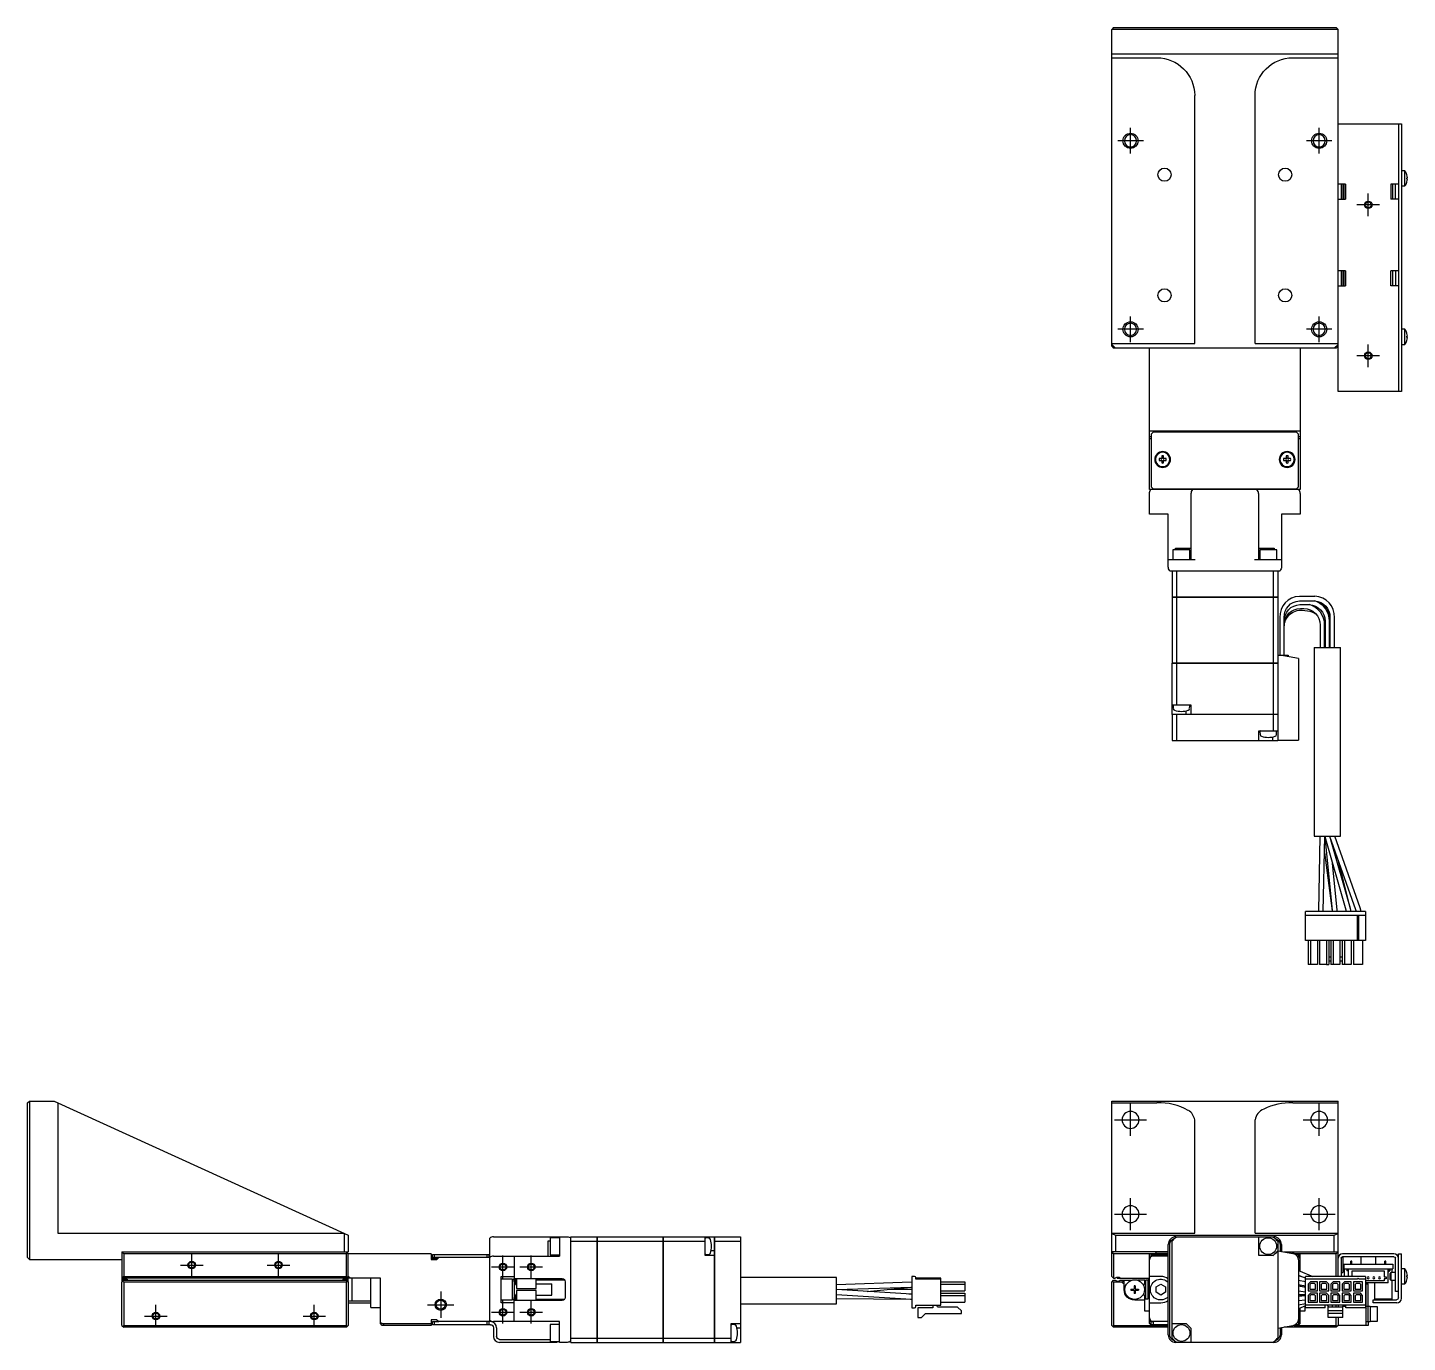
# Model space of a CAD drawing. Extents: x 0 to 767, y -8 to 638.
# Drawn here: x 0 to 365.7, y 289.6 to 638.3 of the extents above; entities that cross this region are included whole.
import ezdxf

# ---------------------------------------------------------------- set-up
doc = ezdxf.new("R2010")
doc.units = 0
doc.header["$LTSCALE"] = 0.5
doc.linetypes.add('CENTER', pattern=[50.8, 31.75, -6.35, 6.35, -6.35])
for name, color, linetype in [('MSM_CENTER', 1, 'CENTER'), ('MSM_CONTINUOUS', 7, 'CONTINUOUS'), ('MSM_NARROW', 5, 'CONTINUOUS')]:
    doc.layers.add(name, color=color, linetype=linetype)

msp = doc.modelspace()

# ---------------------------------------------------------------- linework, layer by layer
at = {"layer": 'MSM_CENTER'}
for p, q in [((292.35, 604.86), (292.35, 611.66)), ((342.35, 604.86), (342.35, 611.66)), ((295.75, 608.26), (288.95, 608.26)), ((345.75, 608.26), (338.95, 608.26)), ((355.35, 588.26), (355.35, 594.26)), ((358.35, 591.26), (352.35, 591.26)), ((292.35, 554.86), (292.35, 561.66)), ((342.35, 554.86), (342.35, 561.66)), ((295.75, 558.26), (288.95, 558.26)), ((345.75, 558.26), (338.95, 558.26)), ((355.35, 548.26), (355.35, 554.26)), ((358.35, 551.26), (352.35, 551.26)), ((292.35, 344.4), (292.35, 352.9)), ((342.35, 344.4), (342.35, 352.9)), ((288.1, 348.65), (296.6, 348.65)), ((338.1, 348.65), (346.6, 348.65)), ((292.35, 319.4), (292.35, 327.9)), ((342.35, 319.4), (342.35, 327.9)), ((288.1, 323.65), (296.6, 323.65)), ((338.1, 323.65), (346.6, 323.65)), ((43.5, 307.15), (43.5, 313.15)), ((66.5, 307.15), (66.5, 313.15)), ((126, 306.65), (126, 312.65)), ((133.5, 306.65), (133.5, 312.65)), ((40.5, 310.15), (46.5, 310.15)), ((63.5, 310.15), (69.5, 310.15)), ((123, 309.65), (129, 309.65)), ((130.5, 309.65), (136.5, 309.65)), ((109.5, 303.15), (109.5, 296.15)), ((126, 294.65), (126, 300.65)), ((133.5, 294.65), (133.5, 300.65)), ((31, 296.65), (37, 296.65)), ((34, 293.65), (34, 299.65)), ((73, 296.65), (79, 296.65)), ((76, 293.65), (76, 299.65)), ((106, 299.65), (113, 299.65)), ((123, 297.65), (129, 297.65)), ((130.5, 297.65), (136.5, 297.65))]:
    msp.add_line(p, q, dxfattribs=at)
at = {"layer": 'MSM_CONTINUOUS'}
for p, q in [((287.85, 638.26), (287.35, 637.76)), ((347.35, 637.76), (287.35, 637.76)), ((287.35, 553.76), (287.35, 637.76)), ((287.85, 638.26), (346.85, 638.26)), ((347.35, 637.76), (346.85, 638.26)), ((347.35, 541.76), (347.35, 637.76)), ((287.35, 631.26), (347.35, 631.26)), ((287.35, 630.26), (299.35, 630.26)), ((335.35, 630.26), (347.35, 630.26)), ((309.35, 554.46), (309.35, 620.26)), ((325.35, 554.46), (325.35, 620.26)), ((347.35, 612.76), (364.15, 612.76)), ((363.35, 612.76), (363.35, 541.76)), ((364.15, 612.76), (364.15, 541.76)), ((365.05, 600.26), (364.15, 600.26)), ((365.05, 596.26), (365.05, 600.26)), ((349.35, 596.76), (347.35, 596.76)), ((348.15, 596.76), (348.15, 595.81)), ((348.65, 596.76), (348.65, 592.76)), ((348.85, 596.76), (348.85, 592.76)), ((349.35, 596.76), (349.35, 592.76)), ((361.35, 596.76), (361.35, 592.76)), ((363.35, 596.76), (361.35, 596.76)), ((361.85, 592.76), (361.85, 596.76)), ((362.55, 592.76), (362.55, 596.76)), ((364.15, 596.26), (365.05, 596.26)), ((365.61, 599.19), (365.61, 599.21)), ((365.61, 598.46), (365.74, 598.46)), ((365.61, 598.06), (365.61, 598.46)), ((365.74, 598.06), (365.61, 598.06)), ((365.61, 597.31), (365.61, 597.33)), ((347.35, 592.76), (349.35, 592.76)), ((348.15, 595.81), (348.15, 593.71)), ((348.15, 593.71), (348.15, 592.76)), ((363.35, 592.76), (361.35, 592.76)), ((349.35, 573.76), (347.35, 573.76)), ((348.15, 573.76), (348.15, 572.81)), ((348.15, 572.81), (348.15, 570.71)), ((348.15, 570.71), (348.15, 569.76)), ((348.65, 573.76), (348.65, 569.76)), ((348.85, 573.76), (348.85, 569.76)), ((349.35, 573.76), (349.35, 569.76)), ((363.35, 573.76), (361.35, 573.76)), ((361.35, 569.76), (361.35, 573.76)), ((361.85, 569.76), (361.85, 573.76)), ((362.55, 573.76), (362.55, 569.76)), ((347.35, 569.76), (349.35, 569.76)), ((363.35, 569.76), (361.35, 569.76)), ((365.05, 558.26), (364.15, 558.26)), ((365.05, 554.26), (365.05, 558.26)), ((365.61, 557.19), (365.61, 557.21)), ((365.61, 556.46), (365.74, 556.46)), ((365.61, 556.06), (365.61, 556.46)), ((365.74, 556.06), (365.61, 556.06)), ((287.35, 554.46), (309.35, 554.46)), ((287.35, 554.26), (288.35, 553.26)), ((287.35, 553.76), (287.85, 553.26)), ((287.6, 553.51), (287.85, 553.76)), ((346.85, 553.26), (287.85, 553.26)), ((297.35, 515.76), (297.35, 553.26)), ((325.35, 554.46), (347.35, 554.46)), ((337.35, 553.26), (337.35, 515.76)), ((346.35, 553.26), (347.35, 554.26)), ((346.85, 553.76), (347.1, 553.51)), ((346.85, 553.26), (347.35, 553.76)), ((364.15, 554.26), (365.05, 554.26)), ((365.61, 555.31), (365.61, 555.33)), ((364.15, 541.76), (347.35, 541.76)), ((337.35, 531.26), (297.35, 531.26)), ((298.35, 530.96), (297.85, 530.46)), ((297.85, 530.46), (297.85, 516.46)), ((336.35, 530.96), (298.35, 530.96)), ((302.85, 530.96), (302.85, 531.26)), ((303.6, 531.26), (303.6, 530.96)), ((309.1, 530.96), (309.1, 531.26)), ((312.55, 531.26), (312.35, 531.06)), ((322.35, 531.06), (312.35, 531.06)), ((312.35, 531.06), (312.35, 530.96)), ((322.35, 531.06), (322.15, 531.26)), ((322.35, 530.96), (322.35, 531.06)), ((325.6, 531.26), (325.6, 530.96)), ((331.1, 530.96), (331.1, 531.26)), ((331.85, 531.26), (331.85, 530.96)), ((336.85, 530.46), (336.35, 530.96)), ((336.85, 516.46), (336.85, 530.46)), ((297.85, 529.76), (297.35, 529.76)), ((297.85, 529.26), (297.35, 529.26)), ((337.35, 529.76), (336.85, 529.76)), ((337.35, 529.26), (336.85, 529.26)), ((300.61, 524), (299.93, 524)), ((299.93, 523.52), (300.61, 523.52)), ((300.61, 524.68), (300.61, 524)), ((300.61, 523.52), (300.61, 522.84)), ((301.09, 524), (301.09, 524.68)), ((301.77, 524), (301.09, 524)), ((301.09, 522.84), (301.09, 523.52)), ((301.09, 523.52), (301.77, 523.52)), ((333.61, 524), (332.93, 524)), ((332.93, 523.52), (333.61, 523.52)), ((333.61, 524.68), (333.61, 524)), ((333.61, 523.52), (333.61, 522.84)), ((334.09, 524), (334.09, 524.68)), ((334.77, 524), (334.09, 524)), ((334.09, 522.84), (334.09, 523.52)), ((334.09, 523.52), (334.77, 523.52)), ((337.35, 515.76), (297.35, 515.76)), ((297.85, 516.46), (298.35, 515.96)), ((298.35, 515.96), (336.35, 515.96)), ((302.85, 515.96), (302.85, 515.76)), ((307.35, 515.96), (307.35, 515.76)), ((308.35, 515.96), (308.35, 515.76)), ((309.85, 515.96), (309.85, 515.76)), ((324.85, 515.76), (324.85, 515.96)), ((326.35, 515.96), (326.35, 515.76)), ((327.35, 515.76), (327.35, 515.96)), ((331.85, 515.76), (331.85, 515.96)), ((336.35, 515.96), (336.85, 516.46)), ((297.35, 509.26), (297.35, 514.76)), ((308.45, 497.26), (308.45, 514.76)), ((326.25, 514.76), (326.25, 497.26)), ((337.35, 514.76), (337.35, 509.26)), ((302.35, 509.26), (297.35, 509.26)), ((302.35, 495.26), (302.35, 509.26)), ((332.35, 509.26), (332.35, 495.26)), ((337.35, 509.26), (332.35, 509.26)), ((308.1, 499.76), (303.6, 499.76)), ((303.6, 499.76), (303.6, 497.26)), ((304.27, 499.76), (304.27, 500.26)), ((304.27, 500.26), (308.45, 500.26)), ((308.1, 497.26), (308.1, 499.76)), ((326.25, 500.26), (330.43, 500.26)), ((331.1, 499.76), (326.6, 499.76)), ((326.6, 499.76), (326.6, 497.26)), ((330.43, 500.26), (330.43, 499.76)), ((331.1, 497.26), (331.1, 499.76)), ((302.35, 497.26), (309.45, 497.26)), ((302.73, 494.26), (331.97, 494.26)), ((303.35, 494.26), (303.35, 487.27)), ((304.51, 494.26), (304.51, 487.27)), ((325.25, 497.26), (332.35, 497.26)), ((330.2, 494.26), (330.2, 487.27)), ((331.35, 494.26), (331.35, 487.27)), ((303.35, 487.27), (331.35, 487.27)), ((303.35, 487.26), (303.35, 469.77)), ((331.35, 487.26), (303.35, 487.26)), ((303.36, 487.26), (303.36, 487.27)), ((304.51, 487.26), (304.51, 469.77)), ((304.52, 487.26), (304.52, 487.27)), ((330.19, 487.26), (330.19, 487.27)), ((330.2, 487.26), (330.2, 469.77)), ((331.34, 487.26), (331.34, 487.27)), ((331.35, 487.26), (331.35, 449.26)), ((341.2, 487.46), (337.1, 487.46)), ((337.1, 486.26), (341.2, 486.26)), ((337.26, 485.26), (339.74, 485.26)), ((337.41, 484.26), (338.29, 484.26)), ((337.87, 483.79), (339.25, 483.66)), ((341.2, 486.25), (341.16, 486.26)), ((331.9, 481.86), (331.9, 471.86)), ((333.1, 471.86), (333.1, 481.86)), ((333.1, 479.38), (333.11, 479.62)), ((342.6, 479.86), (342.6, 473.86)), ((343.75, 481.57), (343.74, 481.6)), ((343.74, 481.6), (343.75, 481.57)), ((343.8, 480.86), (343.75, 481.57)), ((343.75, 481.57), (343.9, 480.36)), ((343.8, 473.86), (343.8, 480.86)), ((343.9, 480.86), (343.9, 473.86)), ((345.1, 473.86), (345.1, 480.86)), ((345.2, 481.86), (345.2, 473.86)), ((346.4, 473.86), (346.4, 481.86)), ((331.35, 471.86), (334.15, 471.86)), ((336.85, 471), (331.95, 471.86)), ((334.15, 471.86), (334.15, 471.47)), ((341, 473.86), (348, 473.86)), ((341, 473.86), (341, 423.86)), ((348, 423.86), (348, 473.86)), ((303.35, 469.77), (331.35, 469.77)), ((331.35, 469.76), (303.35, 469.76)), ((303.35, 456.16), (303.35, 469.76)), ((303.36, 469.76), (303.36, 469.77)), ((304.51, 469.76), (304.51, 458.66)), ((304.52, 469.76), (304.52, 469.77)), ((330.19, 469.76), (330.19, 469.77)), ((330.2, 469.76), (330.2, 456.16)), ((331.34, 469.76), (331.34, 469.77)), ((336.85, 471), (336.85, 449.36)), ((303.35, 458.66), (308.35, 458.66)), ((303.62, 458.44), (303.69, 457.68)), ((308.01, 457.68), (308.08, 458.44)), ((308.35, 458.66), (308.35, 456.16)), ((331.35, 456.16), (303.35, 456.16)), ((303.35, 456.15), (303.35, 449.26)), ((331.35, 456.15), (303.35, 456.15)), ((303.36, 456.16), (303.36, 456.15)), ((304.51, 456.15), (304.51, 449.26)), ((304.52, 456.16), (304.52, 456.15)), ((307.1, 456.16), (307.1, 457.09)), ((330.19, 456.16), (330.19, 456.15)), ((330.2, 456.15), (330.2, 451.76)), ((331.34, 456.16), (331.34, 456.15)), ((326.35, 451.76), (331.35, 451.76)), ((326.35, 449.26), (326.35, 451.76)), ((326.62, 451.55), (326.69, 450.79)), ((330.1, 449.26), (330.1, 450.2)), ((331.01, 450.79), (331.08, 451.55)), ((303.35, 449.26), (331.35, 449.26)), ((331.35, 449.36), (336.85, 449.36)), ((341, 423.86), (348, 423.86)), ((342.55, 423.86), (342.15, 403.97)), ((343.45, 403.94), (343.85, 423.86)), ((343.85, 423.78), (349.38, 404.36)), ((343.86, 423.74), (345.82, 404.14)), ((345.11, 423.86), (352, 404.46)), ((350.63, 404.71), (345.44, 422.92)), ((353.22, 404.89), (346.49, 423.86)), ((343.76, 419.56), (345.81, 404.1)), ((347.11, 404.27), (345.87, 416.68)), ((350.68, 404.62), (347.57, 416.93)), ((354.6, 403.86), (338.75, 403.86)), ((338.75, 396.21), (338.75, 403.86)), ((354.6, 402.84), (338.75, 402.84)), ((342.15, 403.97), (342.15, 403.86)), ((343.45, 403.86), (343.45, 404.01)), ((343.45, 403.86), (343.45, 403.94)), ((345.82, 404.14), (345.84, 403.86)), ((347.14, 403.86), (347.11, 404.27)), ((349.38, 404.36), (349.49, 403.86)), ((350.81, 403.86), (350.63, 404.71)), ((350.82, 403.86), (350.68, 404.62)), ((352, 404.47), (352.16, 403.86)), ((352, 404.46), (352.16, 403.86)), ((352.52, 396.21), (352.52, 402.84)), ((352.82, 396.21), (352.82, 402.84)), ((353.48, 403.86), (353.22, 404.89)), ((354.6, 403.86), (354.6, 396.21)), ((354.6, 396.21), (338.75, 396.21)), ((339.47, 396.21), (339.47, 389.86)), ((340.07, 396.21), (340.07, 389.86)), ((341.87, 396.21), (341.87, 389.86)), ((342.47, 396.21), (342.47, 389.86)), ((344.27, 396.21), (344.27, 389.86)), ((344.87, 396.21), (344.87, 389.86)), ((345.47, 396.21), (345.47, 389.86)), ((346.07, 396.21), (346.07, 389.86)), ((347.87, 396.21), (347.87, 389.86)), ((348.47, 396.21), (348.47, 389.86)), ((349.07, 396.21), (349.07, 389.86)), ((350.87, 396.21), (350.87, 389.86)), ((351.47, 396.21), (351.47, 389.86)), ((353.87, 396.21), (353.87, 389.86)), ((345.47, 391.75), (344.87, 391.75)), ((348.47, 391.75), (347.87, 391.75)), ((340.07, 389.86), (339.47, 389.86)), ((341.87, 389.86), (340.07, 389.86)), ((344.27, 389.86), (342.47, 389.86)), ((344.27, 389.86), (344.87, 389.86)), ((345.47, 390.75), (344.87, 390.75)), ((346.07, 389.86), (345.47, 389.86)), ((347.87, 389.86), (346.07, 389.86)), ((348.47, 390.75), (347.87, 390.75)), ((349.07, 389.86), (348.47, 389.86)), ((350.87, 389.86), (349.07, 389.86)), ((353.87, 389.86), (351.47, 389.86)), ((0, 353.15), (0.5, 353.65)), ((0, 312.15), (0, 353.15)), ((0.5, 353.65), (0.5, 311.65)), ((0.5, 353.65), (7, 353.65)), ((7, 353.65), (85, 318.1)), ((8, 353.19), (8, 318.65)), ((287.35, 353.65), (347.35, 353.65)), ((287.35, 307.15), (287.35, 353.65)), ((287.35, 353.19), (299.35, 353.19)), ((335.35, 353.19), (347.35, 353.19)), ((347.35, 307.15), (347.35, 353.65)), ((309.35, 318.65), (309.35, 348.63)), ((325.35, 318.65), (325.35, 348.63)), ((8, 318.65), (83.8, 318.65)), ((84, 313.65), (84, 318.56)), ((287.35, 318.65), (309.35, 318.65)), ((287.35, 318.56), (288.35, 318.1)), ((325.35, 318.65), (347.35, 318.65)), ((346.35, 318.1), (347.35, 318.56)), ((85, 318.1), (85, 313.65)), ((122.5, 312.17), (122.5, 317.27)), ((123.5, 317.65), (143, 317.65)), ((138, 316.59), (138.5, 316.59)), ((138, 312.55), (138, 316.59)), ((138.5, 317.4), (138.5, 312.9)), ((141, 317.4), (138.5, 317.4)), ((141, 317.65), (141, 312.55)), ((144, 317.65), (150.99, 317.65)), ((144, 289.65), (144, 317.65)), ((144, 316.49), (150.99, 316.49)), ((150.99, 289.65), (150.99, 317.65)), ((151, 317.64), (150.99, 317.64)), ((151, 316.48), (150.99, 316.48)), ((151, 317.65), (151, 289.65)), ((151, 317.65), (168.49, 317.65)), ((151, 316.49), (168.49, 316.49)), ((168.49, 289.65), (168.49, 317.65)), ((168.5, 317.64), (168.49, 317.64)), ((168.5, 316.48), (168.49, 316.48)), ((168.5, 317.65), (182.1, 317.65)), ((168.5, 317.65), (168.5, 289.65)), ((168.5, 316.49), (179.6, 316.49)), ((179.6, 312.65), (179.6, 317.65)), ((180.59, 317.31), (179.82, 317.38)), ((182.1, 289.65), (182.1, 317.65)), ((182.1, 317.64), (182.11, 317.64)), ((182.1, 316.48), (182.11, 316.48)), ((182.11, 317.65), (189, 317.65)), ((182.11, 317.65), (182.11, 289.65)), ((182.11, 316.49), (189, 316.49)), ((189, 317.65), (189, 289.65)), ((288.35, 318.1), (346.35, 318.1)), ((288.35, 318.1), (288.35, 313.65)), ((302.35, 291.65), (302.35, 315.65)), ((302.73, 291.65), (302.73, 315.65)), ((303.35, 290.8), (303.35, 316.49)), ((304.35, 317.65), (330.35, 317.65)), ((326.35, 312.65), (326.35, 317.65)), ((331.35, 316.49), (331.35, 290.8)), ((331.97, 315.65), (331.97, 313.84)), ((332.35, 315.65), (332.35, 313.77)), ((346.35, 313.65), (346.35, 318.1)), ((0.5, 311.65), (0, 312.15)), ((0.5, 311.65), (25, 311.65)), ((25, 313.65), (85, 313.65)), ((25, 313.15), (25.5, 313.65)), ((25, 313.65), (25, 305.95)), ((25.25, 313.4), (25.5, 313.15)), ((25.5, 313.15), (25.5, 307.15)), ((84.5, 313.15), (25.5, 313.15)), ((84.5, 313.65), (85, 313.15)), ((84.5, 313.15), (84.75, 313.4)), ((84.5, 307.15), (84.5, 313.15)), ((85, 305.95), (85, 313.15)), ((107, 313.15), (85, 313.15)), ((107, 313.15), (107, 311.65)), ((108.75, 311.9), (107, 311.9)), ((107, 311.65), (108.5, 311.65)), ((107.3, 312.15), (107.3, 312.95)), ((107.3, 312.95), (122.3, 312.95)), ((122.5, 312.15), (107.3, 312.15)), ((107.8, 312.95), (107.8, 312.15)), ((109, 312.15), (108.5, 311.65)), ((121.8, 312.15), (121.8, 312.95)), ((122.3, 312.95), (122.3, 312.15)), ((122.5, 295.15), (122.5, 312.15)), ((123.5, 312.55), (141, 312.55)), ((129, 312.55), (129, 306.52)), ((138.5, 312.9), (141, 312.9)), ((182.1, 312.65), (179.6, 312.65)), ((179.82, 312.92), (180.59, 312.98)), ((182.1, 313.9), (181.17, 313.9)), ((302.35, 313.65), (287.35, 313.65)), ((287.35, 313.15), (287.85, 313.65)), ((287.6, 313.4), (287.85, 313.15)), ((287.85, 313.15), (287.85, 306.65)), ((302.35, 313.15), (287.85, 313.15)), ((297.35, 294.65), (297.35, 313.15)), ((297.55, 312.15), (297.35, 312.15)), ((297.85, 312.41), (297.85, 312.95)), ((297.85, 312.95), (302.35, 312.95)), ((298.35, 312.95), (298.35, 312.55)), ((302.35, 312.55), (298.35, 312.55)), ((298.85, 313.65), (299.2, 313.3)), ((299.2, 313.3), (302.35, 313.3)), ((330.1, 312.65), (326.35, 312.65)), ((331.35, 313.95), (335.36, 313.24)), ((333.05, 313.65), (347.35, 313.65)), ((335.04, 313.3), (335.5, 313.3)), ((335.5, 313.3), (335.85, 313.65)), ((346.85, 313.15), (335.7, 313.15)), ((336.07, 312.95), (336.85, 312.95)), ((336.35, 312.71), (336.35, 312.95)), ((336.85, 312.95), (336.85, 312.41)), ((336.85, 311.47), (336.85, 295.83)), ((337.35, 312.15), (337.15, 312.15)), ((337.35, 308.54), (337.35, 313.15)), ((346.85, 313.65), (347.35, 313.15)), ((346.85, 313.15), (347.1, 313.4)), ((346.85, 307.12), (346.85, 313.15)), ((348.15, 311.95), (348.15, 307.15)), ((348.65, 312.15), (348.2, 312.15)), ((362.15, 313.15), (348.55, 313.15)), ((362.15, 312.35), (348.55, 312.35)), ((348.65, 312.15), (348.65, 308.15)), ((350.98, 311.15), (350.73, 311.15)), ((350.73, 310.35), (350.73, 311.15)), ((350.98, 310.35), (350.98, 311.15)), ((353.35, 312.35), (353.35, 310.35)), ((357.35, 310.35), (357.35, 312.35)), ((359.98, 311.15), (359.73, 311.15)), ((359.73, 310.35), (359.73, 311.15)), ((359.98, 310.35), (359.98, 311.15)), ((362.55, 303.15), (362.55, 311.95)), ((363.35, 301.45), (363.35, 313.15)), ((363.35, 313.15), (364.15, 313.15)), ((364.15, 301.35), (364.15, 313.15)), ((336.85, 308.75), (340.7, 307.12)), ((336.85, 307.38), (338.75, 306.77)), ((336.87, 307.44), (337.48, 307.18)), ((337.35, 307.22), (337.35, 307.24)), ((348.15, 308.15), (348.65, 308.15)), ((348.85, 310.35), (361.85, 310.35)), ((348.85, 310.35), (348.85, 309.15)), ((348.85, 309.15), (361.85, 309.15)), ((349.1, 307.12), (349.1, 309.15)), ((349.65, 309.15), (349.65, 308.6)), ((350.1, 308.6), (349.65, 308.6)), ((350.1, 307.12), (350.1, 309.15)), ((351.1, 308.65), (359.6, 308.65)), ((351.1, 307.12), (351.1, 308.65)), ((359.6, 308.65), (359.6, 307)), ((360.6, 305.45), (360.6, 309.15)), ((360.83, 308.35), (360.6, 308.35)), ((360.83, 309.15), (360.83, 308.35)), ((361.06, 308.6), (360.83, 308.6)), ((361.06, 309.15), (361.06, 308.6)), ((361.35, 308.15), (361.15, 307.95)), ((361.15, 306.35), (361.15, 307.95)), ((361.35, 308.15), (361.35, 306.15)), ((362.55, 308.15), (361.35, 308.15)), ((361.6, 309.15), (361.6, 308.15)), ((361.85, 310.35), (361.85, 309.15)), ((365.05, 309.15), (364.15, 309.15)), ((365.05, 305.15), (365.05, 309.15)), ((365.61, 308.08), (365.61, 308.1)), ((365.61, 307.35), (365.74, 307.35)), ((365.61, 306.95), (365.61, 307.35)), ((25.5, 307.15), (25, 306.65)), ((93.5, 306.65), (25, 306.65)), ((25, 306.42), (26.4, 306.42)), ((25, 305.65), (25.5, 306.15)), ((25.1, 305.85), (25, 305.95)), ((25, 294.15), (25, 305.65)), ((25.1, 305.75), (25.1, 305.95)), ((25.25, 305.9), (25.5, 305.65)), ((26.1, 306.25), (25.4, 306.25)), ((25.5, 307.15), (84.5, 307.15)), ((25.5, 306.15), (84.5, 306.15)), ((84.5, 305.65), (25.5, 305.65)), ((25.5, 305.65), (25.5, 294.15)), ((26.4, 306.42), (26.4, 306.15)), ((85, 306.42), (83.6, 306.42)), ((83.6, 306.42), (83.6, 306.15)), ((84.6, 306.25), (83.9, 306.25)), ((85, 306.65), (84.5, 307.15)), ((84.5, 306.15), (85, 305.65)), ((84.5, 305.65), (84.75, 305.9)), ((84.5, 294.15), (84.5, 305.65)), ((85, 305.95), (84.9, 305.85)), ((84.9, 305.95), (84.9, 305.75)), ((85.5, 306.65), (85, 307.15)), ((85, 305.65), (85, 294.15)), ((86, 300.65), (86, 306.65)), ((91, 298.9), (91, 306.65)), ((93.5, 294.65), (93.5, 306.65)), ((125.5, 307.15), (129, 307.15)), ((125.5, 300.15), (125.5, 307.15)), ((128.5, 306.4), (125.5, 306.4)), ((128.5, 300.9), (128.5, 306.4)), ((129, 306.52), (129.09, 306.52)), ((129.01, 306.49), (129.09, 306.52)), ((129.1, 300.77), (129.1, 306.52)), ((129.3, 306.15), (129.1, 305.95)), ((129.1, 304.78), (129.3, 305.15)), ((129.3, 306.55), (141.7, 306.55)), ((129.3, 306.15), (129.3, 305.15)), ((129.6, 306.15), (129.3, 306.15)), ((129.3, 305.15), (129.6, 305.15)), ((129.6, 306.55), (129.6, 303.9)), ((129.6, 303.9), (134.8, 303.9)), ((134.8, 303.9), (134.8, 306.55)), ((142.39, 306.15), (134.8, 306.15)), ((134.8, 305.15), (139, 305.15)), ((139, 302.15), (139, 305.15)), ((142.5, 305.75), (142.5, 301.55)), ((214.4, 306.88), (189, 306.88)), ((214.4, 299.88), (214.4, 306.88)), ((234.28, 305.59), (214.4, 304.95)), ((214.4, 303.65), (234.33, 304.29)), ((234.28, 302.41), (214.42, 303.65)), ((222.55, 303.14), (234.12, 304.27)), ((228.88, 303.76), (233.73, 303.79)), ((233.73, 303.79), (234.4, 303.79)), ((234.12, 304.27), (234.4, 304.29)), ((234.4, 305.6), (234.28, 305.59)), ((234.33, 304.29), (234.4, 304.3)), ((234.4, 307.12), (234.4, 298.84)), ((235.12, 307.12), (234.4, 307.12)), ((235.42, 306.41), (235.42, 306.82)), ((242.05, 306.66), (235.42, 306.66)), ((242.05, 306.41), (235.42, 306.41)), ((242.05, 299.55), (242.05, 306.66)), ((242.05, 305.68), (248.4, 305.68)), ((242.05, 305.08), (248.4, 305.08)), ((248.4, 305.68), (248.4, 303.28)), ((287.85, 306.65), (287.35, 307.15)), ((287.35, 305.65), (287.85, 306.15)), ((287.35, 294.15), (287.35, 305.65)), ((287.6, 305.9), (287.85, 305.65)), ((287.85, 306.65), (288.29, 306.65)), ((287.85, 306.15), (288.29, 306.15)), ((290.15, 305.65), (287.85, 305.65)), ((287.85, 305.65), (287.85, 294.15)), ((288.85, 306.89), (288.85, 306.65)), ((288.85, 306.65), (297.15, 306.65)), ((289.61, 306.15), (292.74, 306.15)), ((290.65, 306), (290.15, 305.65)), ((290.15, 305.65), (290.65, 305.15)), ((290.65, 303.65), (290.65, 306.15)), ((292.45, 303.79), (292.45, 303.5)), ((292.45, 303.79), (293.25, 303.79)), ((292.98, 303.79), (292.98, 303.5)), ((293.6, 304.65), (293.31, 304.65)), ((293.31, 304.65), (293.31, 303.85)), ((293.31, 304.12), (293.6, 304.12)), ((293.6, 304.65), (293.6, 303.85)), ((293.66, 303.79), (294.45, 303.79)), ((293.92, 303.5), (293.92, 303.79)), ((296.15, 306.15), (294.16, 306.15)), ((294.45, 303.79), (294.45, 303.5)), ((295.85, 305.03), (296.15, 305.2)), ((296.15, 305.2), (296.15, 306.15)), ((296.35, 306.15), (296.35, 301.15)), ((296.95, 306.15), (296.35, 306.15)), ((296.95, 306.15), (296.95, 301.15)), ((297.15, 306.65), (297.15, 305.2)), ((297.15, 306.42), (297.35, 306.42)), ((297.35, 305.08), (297.15, 305.2)), ((300.35, 307.15), (297.35, 307.15)), ((299.1, 304.37), (300.35, 305.09)), ((299.1, 302.93), (299.1, 304.37)), ((300.35, 305.09), (301.6, 304.37)), ((301.6, 304.37), (301.6, 302.93)), ((336.85, 306.13), (338.75, 305.76)), ((338.75, 304.54), (336.85, 304.9)), ((338.75, 304.25), (336.85, 304.52)), ((337.35, 304.81), (337.35, 304.45)), ((337.75, 304.73), (337.75, 304.39)), ((338.35, 304.62), (338.35, 304.31)), ((354.6, 307.12), (338.75, 307.12)), ((338.75, 298.84), (338.75, 307.12)), ((352.52, 306.41), (338.75, 306.41)), ((340.07, 305.68), (339.47, 305.08)), ((339.47, 305.08), (339.47, 303.28)), ((340.14, 305.23), (339.89, 304.98)), ((339.89, 304.98), (339.89, 303.73)), ((339.89, 303.73), (341.36, 303.73)), ((341.87, 305.68), (340.07, 305.68)), ((341.11, 305.23), (340.14, 305.23)), ((341.36, 304.98), (341.11, 305.23)), ((341.36, 303.73), (341.36, 304.98)), ((341.87, 303.28), (341.87, 305.68)), ((342.47, 305.68), (342.47, 303.28)), ((344.27, 305.68), (342.47, 305.68)), ((343.14, 305.23), (342.89, 304.98)), ((342.89, 304.98), (342.89, 303.73)), ((342.89, 303.73), (344.36, 303.73)), ((344.11, 305.23), (343.14, 305.23)), ((344.36, 304.98), (344.11, 305.23)), ((344.27, 305.68), (344.87, 305.08)), ((344.36, 303.73), (344.36, 304.98)), ((344.87, 303.28), (344.87, 305.08)), ((346.07, 305.68), (345.47, 305.08)), ((345.47, 305.08), (345.47, 303.28)), ((346.14, 305.23), (345.89, 304.98)), ((345.89, 304.98), (345.89, 303.73)), ((345.89, 303.73), (347.36, 303.73)), ((347.87, 305.68), (346.07, 305.68)), ((347.11, 305.23), (346.14, 305.23)), ((347.36, 304.98), (347.11, 305.23)), ((347.35, 307.15), (347.32, 307.12)), ((348.15, 307.15), (347.35, 307.15)), ((347.36, 303.73), (347.36, 304.98)), ((347.87, 303.28), (347.87, 305.68)), ((349.07, 305.68), (348.47, 305.08)), ((348.47, 305.08), (348.47, 303.28)), ((349.14, 305.23), (348.89, 304.98)), ((348.89, 304.98), (348.89, 303.73)), ((348.89, 303.73), (350.36, 303.73)), ((350.87, 305.68), (349.07, 305.68)), ((350.11, 305.23), (349.14, 305.23)), ((350.36, 304.98), (350.11, 305.23)), ((350.36, 303.73), (350.36, 304.98)), ((350.87, 303.28), (350.87, 305.68)), ((351.47, 305.68), (351.47, 303.28)), ((353.87, 305.68), (351.47, 305.68)), ((352.14, 305.23), (351.89, 304.98)), ((351.89, 304.98), (351.89, 303.73)), ((351.89, 303.73), (353.36, 303.73)), ((353.11, 305.23), (352.14, 305.23)), ((352.52, 306.41), (352.52, 306.51)), ((352.82, 306.51), (352.82, 306.41)), ((354.6, 306.41), (352.82, 306.41)), ((353.36, 304.98), (353.11, 305.23)), ((353.36, 303.73), (353.36, 304.98)), ((353.87, 303.28), (353.87, 305.68)), ((354.6, 307.12), (354.6, 298.84)), ((359.6, 305.95), (354.6, 305.95)), ((360.6, 305.45), (354.6, 305.45)), ((354.85, 294.15), (354.85, 305.15)), ((354.85, 305.15), (355.35, 305.15)), ((355.35, 295.15), (355.35, 305.15)), ((357.1, 301.15), (357.1, 305.45)), ((359.6, 307), (360.1, 307)), ((359.6, 306.5), (359.6, 305.95)), ((360.1, 306.5), (359.6, 306.5)), ((360.1, 307), (360.1, 306.5)), ((361.15, 306.35), (361.35, 306.15)), ((361.35, 306.15), (362.55, 306.15)), ((361.6, 306.15), (361.6, 301.15)), ((364.15, 305.15), (365.05, 305.15)), ((365.74, 306.95), (365.61, 306.95)), ((365.61, 306.2), (365.61, 306.22)), ((85, 300.65), (91, 300.65)), ((85, 300.15), (91, 300.15)), ((125.5, 300.9), (128.5, 300.9)), ((129, 300.15), (125.5, 300.15)), ((129, 300.78), (129.09, 300.78)), ((129, 295.15), (129, 300.78)), ((129.09, 300.78), (129.01, 300.8)), ((129.3, 302.15), (129.1, 302.51)), ((129.1, 301.35), (129.3, 301.15)), ((129.3, 302.15), (129.3, 301.15)), ((129.3, 302.15), (129.6, 302.15)), ((129.3, 301.15), (129.6, 301.15)), ((141.7, 300.75), (129.3, 300.75)), ((129.6, 303.4), (129.6, 300.75)), ((134.8, 303.4), (129.6, 303.4)), ((134.8, 300.75), (134.8, 303.4)), ((134.8, 302.15), (139, 302.15)), ((134.8, 301.15), (142.39, 301.15)), ((214.4, 302.35), (234.2, 301.11)), ((214.4, 301.25), (234.07, 301.1)), ((234.4, 302.41), (233.62, 302.45)), ((234.07, 301.1), (234.4, 301.1)), ((234.2, 301.11), (234.4, 301.1)), ((234.4, 302.4), (234.28, 302.41)), ((242.05, 303.28), (248.4, 303.28)), ((242.05, 302.68), (248.4, 302.68)), ((242.05, 302.08), (248.4, 302.08)), ((242.05, 300.28), (248.4, 300.28)), ((248.4, 302.68), (248.4, 300.28)), ((292.45, 303.5), (293.25, 303.5)), ((293.31, 303.44), (293.31, 302.65)), ((293.31, 303.18), (293.6, 303.18)), ((293.6, 302.65), (293.31, 302.65)), ((296.15, 300.85), (293.45, 300.85)), ((293.6, 303.44), (293.6, 302.65)), ((293.66, 303.5), (294.45, 303.5)), ((296.15, 302.1), (295.85, 302.27)), ((296.15, 297.95), (296.15, 302.1)), ((296.95, 301.15), (296.35, 301.15)), ((297.15, 302.1), (297.35, 302.21)), ((297.15, 302.1), (297.15, 301.65)), ((297.15, 301.65), (297.35, 301.65)), ((297.35, 301.45), (297.15, 301.65)), ((297.35, 300.15), (300.35, 300.15)), ((300.35, 302.2), (299.1, 302.93)), ((301.6, 302.93), (300.35, 302.2)), ((336.85, 303.31), (338.75, 303.04)), ((338.75, 302.28), (336.85, 302.24)), ((336.85, 301.92), (338.75, 302.07)), ((338.75, 300.87), (336.85, 300.71)), ((337.35, 302.25), (337.35, 301.96)), ((337.35, 302.21), (337.55, 302.1)), ((337.55, 301.97), (337.55, 302.1)), ((337.75, 302.26), (337.75, 301.99)), ((338.35, 302.27), (338.35, 302.04)), ((338.75, 302.21), (338.55, 302.1)), ((338.55, 302.1), (338.55, 302.06)), ((339.47, 303.28), (341.87, 303.28)), ((339.47, 302.08), (340.07, 302.68)), ((339.47, 302.08), (339.47, 300.28)), ((339.47, 300.28), (341.87, 300.28)), ((340.14, 302.23), (339.89, 301.98)), ((339.89, 301.98), (339.89, 300.73)), ((339.89, 300.73), (341.36, 300.73)), ((341.87, 302.68), (340.07, 302.68)), ((341.11, 302.23), (340.14, 302.23)), ((341.36, 301.98), (341.11, 302.23)), ((341.36, 300.73), (341.36, 301.98)), ((341.87, 300.28), (341.87, 302.68)), ((342.47, 303.28), (344.87, 303.28)), ((342.47, 302.68), (342.47, 300.28)), ((344.27, 302.68), (342.47, 302.68)), ((342.47, 300.28), (344.87, 300.28)), ((343.14, 302.23), (342.89, 301.98)), ((342.89, 301.98), (342.89, 300.73)), ((342.89, 300.73), (344.36, 300.73)), ((344.11, 302.23), (343.14, 302.23)), ((344.36, 301.98), (344.11, 302.23)), ((344.87, 302.08), (344.27, 302.68)), ((344.36, 300.73), (344.36, 301.98)), ((344.87, 300.28), (344.87, 302.08)), ((345.47, 303.28), (347.87, 303.28)), ((345.47, 302.68), (345.47, 300.28)), ((347.27, 302.68), (345.47, 302.68)), ((345.47, 300.28), (347.87, 300.28)), ((346.14, 302.23), (345.89, 301.98)), ((345.89, 301.98), (345.89, 300.73)), ((345.89, 300.73), (347.36, 300.73)), ((347.11, 302.23), (346.14, 302.23)), ((347.36, 301.98), (347.11, 302.23)), ((347.87, 302.08), (347.27, 302.68)), ((347.36, 300.73), (347.36, 301.98)), ((347.87, 300.28), (347.87, 302.08)), ((348.47, 303.28), (350.87, 303.28)), ((348.47, 302.68), (348.47, 300.28)), ((350.27, 302.68), (348.47, 302.68)), ((348.47, 300.28), (350.87, 300.28)), ((349.14, 302.23), (348.89, 301.98)), ((348.89, 301.98), (348.89, 300.73)), ((348.89, 300.73), (350.36, 300.73)), ((350.11, 302.23), (349.14, 302.23)), ((350.36, 301.98), (350.11, 302.23)), ((350.87, 302.08), (350.27, 302.68)), ((350.36, 300.73), (350.36, 301.98)), ((350.87, 300.28), (350.87, 302.08)), ((351.47, 303.28), (353.87, 303.28)), ((351.47, 302.68), (351.47, 300.28)), ((353.27, 302.68), (351.47, 302.68)), ((351.47, 300.28), (353.87, 300.28)), ((352.14, 302.23), (351.89, 301.98)), ((351.89, 301.98), (351.89, 300.73)), ((351.89, 300.73), (353.36, 300.73)), ((353.11, 302.23), (352.14, 302.23)), ((353.36, 301.98), (353.11, 302.23)), ((353.87, 302.08), (353.27, 302.68)), ((353.36, 300.73), (353.36, 301.98)), ((353.87, 300.28), (353.87, 302.08)), ((356.65, 300.15), (356.65, 300.95)), ((356.65, 300.95), (362.85, 300.95)), ((362.95, 300.15), (356.65, 300.15)), ((361.6, 301.15), (357.1, 301.15)), ((363.35, 303.15), (362.55, 303.15)), ((91, 298.9), (93.5, 298.9)), ((189, 299.88), (214.4, 299.88)), ((234.4, 298.84), (235.12, 298.84)), ((235.42, 299.14), (235.42, 299.55)), ((235.42, 299.55), (242.05, 299.55)), ((239.8, 298.8), (235.95, 298.8)), ((235.95, 298.8), (235.95, 296.27)), ((235.95, 296.27), (236.95, 296.27)), ((236.95, 296.27), (237.97, 297.29)), ((237.97, 297.29), (247.51, 297.29)), ((239.95, 299.55), (239.95, 298.95)), ((241.1, 299.27), (241.1, 299.55)), ((246.51, 298.99), (241.38, 298.99)), ((247.51, 297.99), (246.51, 298.99)), ((247.51, 297.29), (247.51, 297.99)), ((297.35, 297.95), (296.15, 297.95)), ((338.75, 299.89), (336.85, 299.48)), ((338.75, 299.35), (336.85, 298.54)), ((337.35, 294.65), (337.35, 298.76)), ((338.55, 297.95), (337.35, 297.95)), ((338.55, 299.27), (338.55, 297.95)), ((354.6, 299.55), (338.75, 299.55)), ((343.94, 298.84), (338.75, 298.84)), ((343.94, 298.84), (343.94, 299.55)), ((344.74, 296.27), (344.74, 299.3)), ((348.6, 298.99), (344.74, 298.99)), ((348.6, 297.99), (344.74, 297.99)), ((348.6, 297.29), (344.74, 297.29)), ((348.6, 296.27), (344.74, 296.27)), ((345.85, 298.99), (345.85, 299.55)), ((346.85, 298.99), (346.85, 299.55)), ((346.85, 294.15), (346.85, 296.27)), ((347.35, 299.55), (347.35, 298.99)), ((347.5, 299.15), (347.35, 299.15)), ((347.35, 296.27), (347.35, 294.15)), ((347.5, 298.99), (347.5, 299.55)), ((348.6, 296.27), (348.6, 299.3)), ((349.4, 299.15), (348.6, 299.15)), ((349.4, 298.84), (349.4, 299.55)), ((354.6, 298.84), (349.4, 298.84)), ((355.85, 299.15), (354.6, 299.15)), ((354.6, 298.9), (354.85, 298.65)), ((355.85, 299.15), (355.85, 295.15)), ((357.85, 299.05), (355.85, 299.05)), ((357.85, 295.25), (357.85, 299.05)), ((25, 294.15), (25.5, 293.65)), ((25.5, 294.15), (25.25, 293.9)), ((25.5, 294.15), (84.5, 294.15)), ((84.5, 293.65), (25.5, 293.65)), ((84.75, 293.9), (84.5, 294.15)), ((84.5, 293.65), (85, 294.15)), ((93.5, 294.95), (94.11, 294.65)), ((94, 294.15), (93.5, 294.65)), ((107, 294.15), (94, 294.15)), ((94.11, 294.65), (107, 294.65)), ((94.11, 294.65), (94.61, 294.15)), ((108.5, 295.65), (107, 295.65)), ((107, 295.65), (107, 294.15)), ((107.3, 294.35), (107.3, 295.15)), ((107.3, 295.15), (109, 295.15)), ((122.7, 294.35), (107.3, 294.35)), ((107.8, 295.15), (107.8, 294.35)), ((108.5, 295.65), (109, 295.15)), ((122.7, 295.15), (109, 295.15)), ((121.8, 294.35), (121.8, 295.15)), ((122.3, 295.15), (122.3, 294.35)), ((141, 295.15), (123.5, 295.15)), ((123.5, 293.55), (123.5, 291.25)), ((124.3, 293.55), (124.3, 291.25)), ((138.5, 294.4), (138.5, 289.9)), ((141, 294.4), (138.5, 294.4)), ((141, 289.65), (141, 295.15)), ((186.5, 294.65), (189, 294.65)), ((186.5, 289.65), (186.5, 294.65)), ((187.48, 294.31), (186.71, 294.38)), ((189, 293.4), (188.06, 293.4)), ((287.85, 293.65), (287.35, 294.15)), ((287.85, 294.15), (287.6, 293.9)), ((287.85, 294.15), (302.35, 294.15)), ((302.35, 293.65), (287.85, 293.65)), ((298.35, 295.15), (297.35, 295.15)), ((297.35, 294.65), (297.85, 294.15)), ((297.85, 294.35), (297.85, 295.15)), ((302.35, 294.35), (297.85, 294.35)), ((298.35, 295.15), (298.35, 294.35)), ((302.35, 295.15), (298.35, 295.15)), ((303.35, 294.65), (307.1, 294.65)), ((308.35, 293.4), (308.35, 289.65)), ((335.36, 294.06), (331.35, 293.35)), ((331.97, 293.46), (331.97, 291.65)), ((332.35, 293.52), (332.35, 291.65)), ((346.85, 293.65), (333.05, 293.65)), ((335.7, 294.15), (346.85, 294.15)), ((336.85, 294.35), (336.07, 294.35)), ((336.35, 294.35), (336.35, 294.58)), ((337.35, 295.15), (336.72, 295.15)), ((336.85, 295.15), (336.85, 294.35)), ((336.85, 294.15), (337.35, 294.65)), ((347.1, 293.9), (346.85, 294.15)), ((347.35, 294.15), (346.85, 293.65)), ((355.35, 294.15), (347.35, 294.15)), ((354.85, 295.15), (355.85, 295.15)), ((355.35, 295.15), (355.35, 294.15)), ((355.85, 295.25), (357.85, 295.25)), ((125.1, 290.45), (138.5, 290.45)), ((140.3, 289.65), (125.1, 289.65)), ((138.5, 289.9), (141, 289.9)), ((139.8, 289.65), (139.8, 289.9)), ((140.3, 289.9), (140.3, 289.65)), ((143, 289.65), (141, 289.65)), ((144, 290.8), (150.99, 290.8)), ((144, 289.65), (150.99, 289.65)), ((151, 290.81), (150.99, 290.81)), ((151, 289.66), (150.99, 289.66)), ((151, 290.8), (168.49, 290.8)), ((151, 289.65), (168.49, 289.65)), ((168.5, 290.81), (168.49, 290.81)), ((168.5, 289.66), (168.49, 289.66)), ((168.5, 290.8), (182.1, 290.8)), ((168.5, 289.65), (182.1, 289.65)), ((182.1, 290.81), (182.11, 290.81)), ((182.1, 289.66), (182.11, 289.66)), ((182.11, 290.8), (186.5, 290.8)), ((182.11, 289.65), (189, 289.65)), ((186.71, 289.92), (187.48, 289.98)), ((330.35, 289.65), (304.35, 289.65))]:
    msp.add_line(p, q, dxfattribs=at)
at = {"layer": 'MSM_CONTINUOUS', "extrusion": (0, 0, -1)}
for centre, radius in [((-292.35, 608.26), 1.62), ((-342.35, 608.26), 1.62), ((-292.35, 558.26), 1.62), ((-342.35, 558.26), 1.62), ((-300.85, 523.76), 2.1), ((-300.85, 523.76), 1.9), ((-333.85, 523.76), 2.1), ((-333.85, 523.76), 1.9), ((-292.35, 348.65), 2.25), ((-342.35, 348.65), 2.25), ((-292.35, 323.65), 2.25), ((-342.35, 323.65), 2.25), ((-355.35, 306.75), 0.25), ((-356.85, 306.75), 0.25), ((-358.35, 306.75), 0.25)]:
    msp.add_circle(centre, radius, dxfattribs=at)
at = {"layer": 'MSM_CONTINUOUS'}
for centre, radius in [((301.35, 599.26), 1.75), ((333.35, 599.26), 1.75), ((355.35, 591.26), 0.783), ((301.35, 567.26), 1.75), ((333.35, 567.26), 1.75), ((355.35, 551.26), 0.783), ((328.85, 315.15), 2.23), ((43.5, 310.15), 0.783), ((66.5, 310.15), 0.783), ((126, 309.65), 0.783), ((133.5, 309.65), 0.783), ((293.45, 303.65), 2.6), ((109.5, 299.65), 1.23), ((34, 296.65), 0.783), ((76, 296.65), 0.783), ((126, 297.65), 0.783), ((133.5, 297.65), 0.783), ((305.85, 292.15), 2.23)]:
    msp.add_circle(centre, radius, dxfattribs=at)
at = {"layer": 'MSM_CONTINUOUS', "extrusion": (0, 0, -1)}
for centre, radius, start, end in [((-299.35, 620.26), 10, 90, 180), ((-335.35, 620.26), 10, 0, 90), ((-298.85, 514.76), 1.5, 0, 41.8103), ((-309.95, 514.76), 1.5, 0, 41.8103), ((-303.85, 495.26), 1.5, 318.1897, 0), ((-330.85, 495.26), 1.5, 180, 221.8103), ((-337.31, 482.05), 4.22, 357.4296, 87.1458), ((-337.38, 480.98), 4.29, 358.4433, 88.358), ((-337.46, 479.91), 4.36, 359.4143, 89.4108), ((-337.49, 479.41), 4.39, 359.8692, 94.9179), ((-338.24, 479.9), 4.36, 90.6063, 180.5686), ((-338.87, 479.31), 4.37, 95.0458, 127.0419), ((-339.61, 480.97), 4.29, 91.6879, 181.5108), ((-340.98, 482.04), 4.22, 92.931, 182.4936), ((-339.75, 480.97), 5.45, 113.9954, 178.8909), ((-143, 316.15), 1.5, 90, 131.8103), ((-304.35, 315.65), 1.62, 0, 80.2833), ((-317.35, 303.65), 19, 42.5364, 47.4636), ((-317.35, 303.65), 19, 132.5364, 137.4626), ((-330.35, 315.65), 1.62, 99.7264, 180), ((-317.31, 326.69), 19, 222.3336, 227.6664), ((-335.05, 311.47), 1.8, 100, 180), ((-348.55, 311.95), 0.4, 0, 90), ((-362.15, 311.95), 0.4, 90, 180), ((-129.3, 305.75), 0.8, 74.8734, 90), ((-141.7, 305.75), 0.8, 90, 180), ((-293.45, 303.65), 2.8, 270, 0), ((-293.25, 303.85), 0.06, 180, 270), ((-293.66, 303.85), 0.06, 270, 0), ((-296.77, 303.53), 1.75, 52.994, 58.6217), ((-299.85, 303.65), 2.6, 344.0576, 15.9424), ((-300.35, 303.65), 2.75, 223.3418, 136.6582), ((-334.35, 303.65), 2.75, 155.38, 161.7789), ((-341.25, 303.65), 2.6, 13.4564, 15.9424), ((-352.67, 306.51), 0.15, 0, 180), ((-129.3, 301.55), 0.8, 270, 285.1266), ((-141.7, 301.55), 0.8, 180, 270), ((-293.25, 303.44), 0.06, 90, 180), ((-293.66, 303.44), 0.06, 0, 90), ((-296.77, 303.76), 1.75, 301.3783, 307.006), ((-362.85, 301.45), 0.5, 180, 270), ((-239.8, 298.95), 0.15, 180, 270), ((-241.38, 299.27), 0.28, 270, 0), ((-344.49, 299.3), 0.25, 90, 180), ((-348.85, 299.3), 0.25, 0, 90), ((-122.7, 293.55), 0.8, 90, 180), ((-294.31, 280.6), 19, 132.3336, 137.6664), ((-335.05, 295.83), 1.8, 180, 260), ((-125.1, 291.25), 0.8, 270, 0), ((-143, 291.15), 1.5, 228.1897, 270), ((-304.35, 291.65), 1.62, 279.7266, 0), ((-317.35, 303.65), 19, 312.5374, 317.4636), ((-317.35, 303.65), 19, 222.5374, 227.4626), ((-330.35, 291.65), 1.62, 180, 260.2637)]:
    msp.add_arc(centre, radius, start, end, dxfattribs=at)
at = {"layer": 'MSM_CONTINUOUS'}
for centre, radius, start, end in [((362.55, 598.26), 3.2, 17.27, 38.6822), ((362.55, 598.26), 3.2, 321.3178, 342.73), ((362.55, 598.26), 3.19, 3.5904, 16.9053), ((362.55, 598.26), 3.19, 343.0947, 356.4096), ((362.55, 556.26), 3.2, 17.27, 38.6822), ((362.55, 556.26), 3.19, 3.5904, 16.9053), ((362.55, 556.26), 3.19, 343.0947, 356.4096), ((362.55, 556.26), 3.2, 321.3178, 342.73), ((300.85, 523.76), 0.95, 165.3667, 194.6333), ((300.85, 523.76), 0.365, 138.8496, 221.1504), ((300.85, 523.76), 0.95, 75.3667, 104.6333), ((300.85, 523.76), 0.365, 48.8496, 131.1504), ((300.85, 523.76), 0.365, 228.8496, 311.1504), ((300.85, 523.76), 0.365, 318.8496, 41.1504), ((300.85, 523.76), 0.95, 345.3667, 14.6333), ((333.85, 523.76), 0.95, 165.3667, 194.6333), ((333.85, 523.76), 0.365, 138.8496, 221.1504), ((333.85, 523.76), 0.95, 75.3667, 104.6333), ((333.85, 523.76), 0.365, 48.8496, 131.1504), ((333.85, 523.76), 0.365, 228.8496, 311.1504), ((333.85, 523.76), 0.365, 318.8496, 41.1504), ((333.85, 523.76), 0.95, 345.3667, 14.6333), ((300.85, 523.76), 0.95, 255.3667, 284.6333), ((333.85, 523.76), 0.95, 255.3667, 284.6333), ((324.75, 514.76), 1.5, 0, 41.8103), ((335.85, 514.76), 1.5, 0, 41.8103), ((337.31, 482.05), 5.41, 92.1863, 182.0343), ((341, 482.06), 5.41, 357.9067, 87.8727), ((338.21, 479.89), 5.59, 359.7079, 74.0346), ((339.53, 480.94), 5.57, 359.2277, 72.6191), ((303.82, 458.46), 0.2, 90, 185), ((304.18, 457.72), 0.5, 185, 252.3708), ((305.85, 462.96), 6, 252.3708, 287.6292), ((307.52, 457.72), 0.5, 287.6292, 355), ((307.88, 458.46), 0.2, 355, 90), ((326.82, 451.57), 0.2, 108.1949, 185), ((327.18, 450.83), 0.5, 185, 252.3708), ((328.85, 456.07), 6, 252.3708, 287.6292), ((330.52, 450.83), 0.5, 287.6292, 355), ((330.88, 451.57), 0.2, 355, 71.8051), ((299.8, 336.96), 16.24, 61.0329, 91.5869), ((305.79, 348.09), 3.61, 8.7116, 58.5865), ((329.03, 348.05), 3.73, 111.6297, 170.9202), ((334.94, 336.61), 16.59, 88.5904, 116.049), ((123.5, 316.15), 1.5, 90, 131.8103), ((179.8, 317.18), 0.2, 85, 180), ((180.54, 316.81), 0.5, 17.6292, 85), ((175.3, 315.15), 6, 342.3708, 17.6292), ((304.35, 315.65), 2, 90, 180), ((330.35, 315.65), 2, 0, 90), ((123.5, 311.05), 1.5, 90, 131.8103), ((179.8, 313.12), 0.2, 180, 275), ((180.54, 313.48), 0.5, 275, 342.3708), ((298.35, 311.55), 1, 90, 180), ((336.35, 311.55), 1, 0, 81.4849), ((348.55, 311.95), 1.2, 90, 180), ((362.15, 311.95), 1.2, 0, 90), ((362.55, 307.15), 3.2, 17.27, 38.6822), ((362.55, 307.15), 3.19, 3.5904, 16.9053), ((25.4, 305.95), 0.3, 90, 180), ((26.1, 305.95), 0.3, 41.8103, 90), ((83.9, 305.95), 0.3, 90, 138.1897), ((84.6, 305.95), 0.3, 0, 90), ((129.3, 305.75), 0.8, 111.0174, 180.0011), ((235.12, 306.82), 0.3, 360, 90), ((288.95, 305.9), 1, 48.5904, 131.4096), ((288.95, 306.9), 1, 228.5904, 311.4096), ((296.65, 303.65), 1.59, 100.8931, 126.1973), ((296.65, 303.65), 1.59, 63.8359, 79.107), ((300.35, 303.65), 3.5, 55.1501, 90), ((362.55, 307.15), 3.2, 321.3178, 342.73), ((362.55, 307.15), 3.19, 343.0947, 356.4096), ((129.3, 301.55), 0.802, 180.0987, 248.3566), ((296.65, 303.65), 1.59, 233.8027, 259.1069), ((296.65, 303.65), 1.59, 280.893, 296.1641), ((300.35, 303.65), 3.5, 270, 304.8499), ((338.05, 303.65), 1.59, 243.8358, 259.1069), ((338.05, 303.65), 1.59, 280.893, 296.1641), ((362.95, 301.35), 1.2, 270, 0), ((235.12, 299.14), 0.3, 270, 360), ((123.5, 296.65), 1.5, 228.1897, 270), ((122.7, 293.55), 1.6, 0, 90), ((186.69, 294.18), 0.2, 85, 161.8051), ((187.43, 293.81), 0.5, 17.6292, 85), ((182.19, 292.15), 6, 342.3708, 17.6292), ((298.35, 296.15), 1, 180, 270), ((336.35, 296.15), 1, 293.447, 0), ((125.1, 291.25), 1.6, 180, 270), ((186.69, 290.12), 0.2, 198.1949, 275), ((187.43, 290.48), 0.5, 275, 342.3708), ((304.35, 291.65), 2, 180, 270), ((330.35, 291.65), 2, 270, 0)]:
    msp.add_arc(centre, radius, start, end, dxfattribs=at)
at = {"layer": 'MSM_NARROW'}
for centre, radius in [((292.35, 608.26), 2), ((342.35, 608.26), 2), ((355.35, 591.26), 1), ((292.35, 558.26), 2), ((342.35, 558.26), 2), ((355.35, 551.26), 1), ((43.5, 310.15), 1), ((66.5, 310.15), 1), ((126, 309.65), 1), ((133.5, 309.65), 1), ((109.5, 299.65), 1.5), ((34, 296.65), 1), ((76, 296.65), 1), ((126, 297.65), 1), ((133.5, 297.65), 1)]:
    msp.add_circle(centre, radius, dxfattribs=at)

doc.saveas('drawing.dxf')
